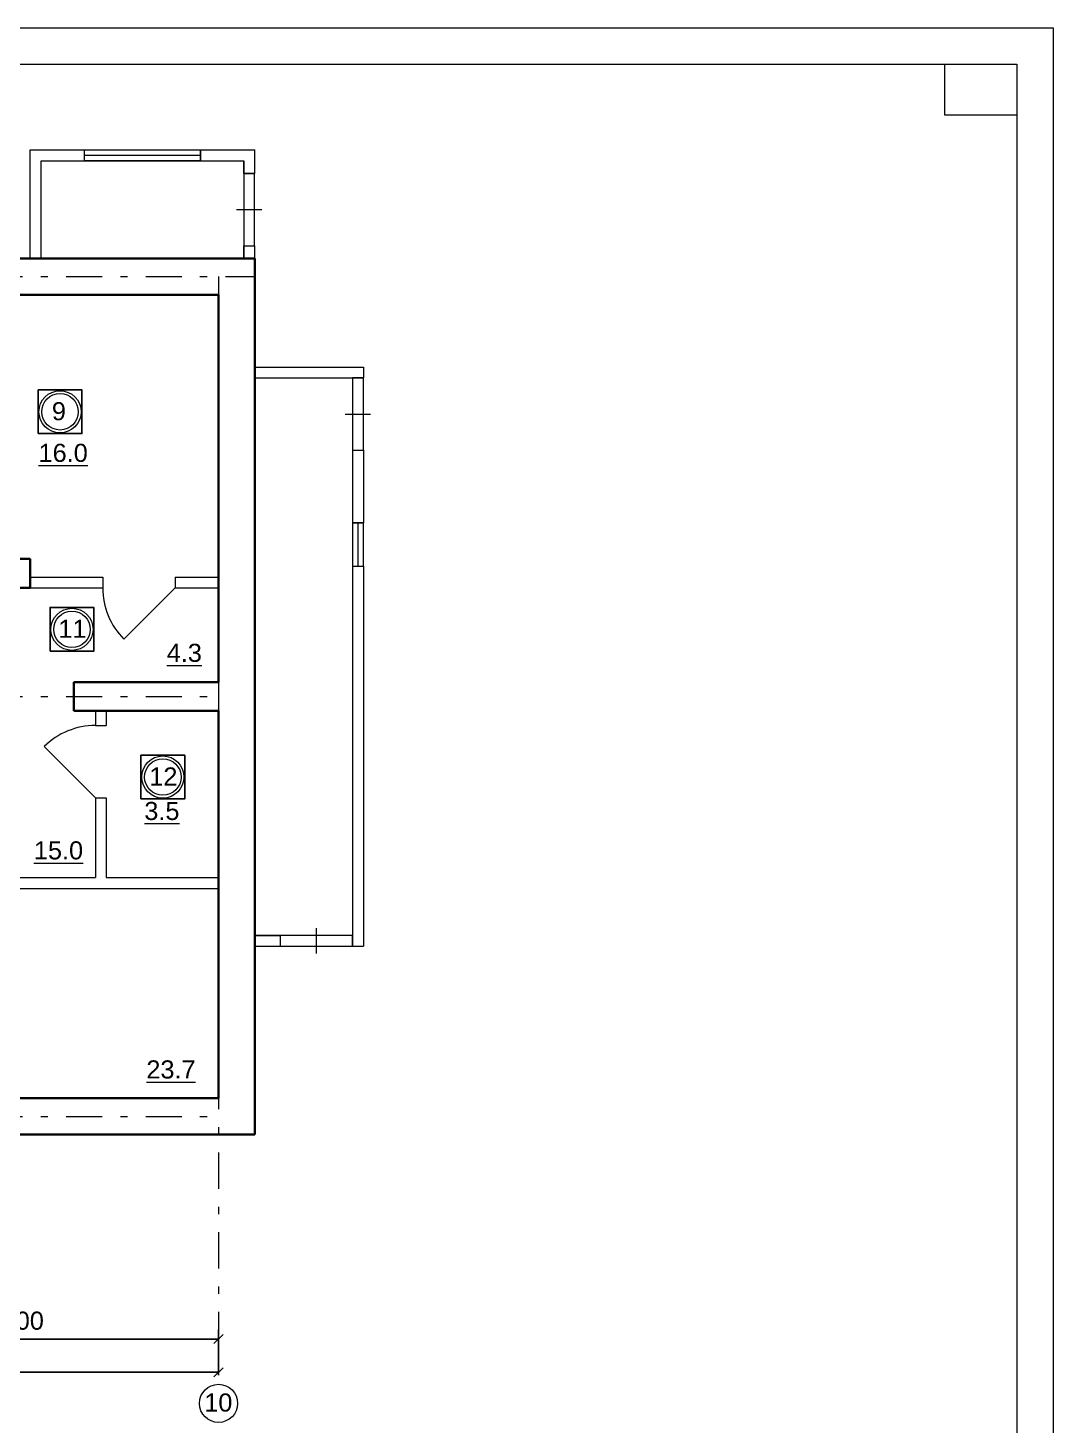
# Model space of a CAD drawing. Header units: metres. Extents: x 0 to 61.5, y -2.9 to 31.9.
# Drawn here: x 47.34 to 61.5, y 9.7 to 29 of the extents above; entities that cross this region are included whole.
import ezdxf
from ezdxf.enums import TextEntityAlignment as Align

# ---------------------------------------------------------------- set-up
doc = ezdxf.new("R2010")
doc.units = ezdxf.units.M
doc.header["$MEASUREMENT"] = 0
doc.linetypes.add('( Dashdot )', pattern=[1.001, 0.5, -0.25, 0.001, -0.25])
doc.layers.add('Level 50', color=7, linetype='Continuous', lineweight=0)
doc.layers.add('YOLO_TABLE', color=1, linetype='Continuous')
doc.styles.get("Standard").update_dxf_attribs({"font": 'times.ttf'})
doc.styles.add('Style-Arial', font='arial.ttf')
doc.dimstyles.get("Standard").update_dxf_attribs({"dimtxt": 0.18, "dimasz": 0.18, "dimexe": 0.18, "dimexo": 0.0625, "dimgap": 0.09, "dimtad": 0, "dimtih": 1, "dimtoh": 1, "dimdec": 4, "dimzin": 0, "dimdsep": 46, "dimtxsty": 'Standard', "dimcen": 0.09, "dimadec": 0, "dimazin": 0, "dimtfac": 1, "dimtdec": 4, "dimtofl": 0, "dimtmove": 0, "dimatfit": 3, "dimfxl": 1, "dimtolj": 1, "dimtzin": 0, "dimarcsym": 0})

# ---------------------------------------------------------------- blocks, each defined once
blk = doc.blocks.new('*U21')
at = {"color": 7, "linetype": 'Continuous', "lineweight": 13}
for radius in [0.291, 0.252]:
    blk.add_circle((0, 0), radius, dxfattribs=at)
at = {"color": 7, "linetype": 'Continuous', "lineweight": 13, "style": 'Style-Arial'}
blk.add_text('9', height=0.25, dxfattribs=at).set_placement((-0.113, 0.133), align=Align.TOP_LEFT)
blk = doc.blocks.new('*U1193')
at = {"color": 7, "linetype": 'Continuous', "lineweight": 13}
for radius in [0.291, 0.252]:
    blk.add_circle((0, 0), radius, dxfattribs=at)
at = {"color": 7, "linetype": 'Continuous', "lineweight": 13, "style": 'Style-Arial'}
blk.add_text('12', height=0.25, dxfattribs=at).set_placement((-0.187, 0.133), align=Align.TOP_LEFT)
blk = doc.blocks.new('*U1194')
at = {"color": 7, "linetype": 'Continuous', "lineweight": 13}
for radius in [0.291, 0.252]:
    blk.add_circle((0, 0), radius, dxfattribs=at)
at = {"color": 7, "linetype": 'Continuous', "lineweight": 13, "style": 'Style-Arial'}
blk.add_text('11', height=0.25, dxfattribs=at).set_placement((-0.187, 0.133), align=Align.TOP_LEFT)
blk = doc.blocks.new('_Oblique')
at = {"color": 0, "linetype": 'ByBlock', "lineweight": -2}
blk.add_line((0.5, 0.5), (-0.5, -0.5), dxfattribs=at)
blk = doc.blocks.new('*D1205')
at = {"color": 0, "linetype": 'Continuous', "lineweight": -2, "transparency": 16777216}
for p, q in [((44.376, 10.391), (44.376, 11.016)), ((49.976, 10.391), (49.976, 11.016)), ((44.376, 10.891), (49.976, 10.891))]:
    blk.add_line(p, q, dxfattribs=at)
at = {"layer": 'Defpoints', "color": 0, "linetype": 'Continuous', "lineweight": 13, "transparency": 16777216}
for p in [(49.976, 10.891), (44.376, 10.266), (49.976, 10.266)]:
    blk.add_point(p, dxfattribs=at)
at = {"color": 0, "linetype": 'Continuous', "lineweight": -2, "transparency": 16777216, "xscale": 0.125, "yscale": 0.125, "zscale": 0.125, "rotation": 180}
blk.add_blockref('_Oblique', (44.376, 10.891), dxfattribs=at)
at = {"color": 0, "linetype": 'Continuous', "lineweight": -2, "transparency": 16777216, "xscale": 0.125, "yscale": 0.125, "zscale": 0.125}
blk.add_blockref('_Oblique', (49.976, 10.891), dxfattribs=at)
at = {"color": 0, "linetype": 'Continuous', "lineweight": 0, "transparency": 16777216, "insert": (47.176, 11.143), "char_height": 0.25, "attachment_point": 5, "style": 'Style-Arial'}
blk.add_mtext('\\A1;5600', dxfattribs=at)
blk = doc.blocks.new('*D1207')
at = {"color": 0, "linetype": 'Continuous', "lineweight": -2, "transparency": 16777216}
for p, q in [((5.776, 10.391), (5.776, 10.558)), ((5.776, 10.433), (49.976, 10.433)), ((49.976, 10.391), (49.976, 10.558))]:
    blk.add_line(p, q, dxfattribs=at)
at = {"layer": 'Defpoints', "color": 0, "linetype": 'Continuous', "lineweight": 13, "transparency": 16777216}
for p in [(49.976, 10.433), (5.776, 10.266), (49.976, 10.266)]:
    blk.add_point(p, dxfattribs=at)
at = {"color": 0, "linetype": 'Continuous', "lineweight": -2, "transparency": 16777216, "xscale": 0.125, "yscale": 0.125, "zscale": 0.125, "rotation": 180}
blk.add_blockref('_Oblique', (5.776, 10.433), dxfattribs=at)
at = {"color": 0, "linetype": 'Continuous', "lineweight": -2, "transparency": 16777216, "xscale": 0.125, "yscale": 0.125, "zscale": 0.125}
blk.add_blockref('_Oblique', (49.976, 10.433), dxfattribs=at)
at = {"color": 0, "linetype": 'Continuous', "lineweight": 0, "transparency": 16777216, "insert": (27.876, 10.685), "char_height": 0.25, "attachment_point": 5, "style": 'Style-Arial'}
blk.add_mtext('\\A1;44200', dxfattribs=at)

msp = doc.modelspace()

# ---------------------------------------------------------------- linework, layer by layer
at = {"lineweight": 13}
for p, q in [((47.37617941, 25.81594903), (47.37617941, 27.31594903)), ((47.37617941, 27.31594903), (48.12617941, 27.31594903)), ((49.72617941, 27.31594903), (50.47617941, 27.31594903)), ((50.47617941, 26.99094903), (50.47617941, 27.31594903)), ((50.47617941, 25.81594903), (50.47617941, 25.99094903)), ((50.47617941, 24.31594903), (51.97617941, 24.31594903)), ((51.97617941, 24.31594903), (51.97617941, 24.16594903)), ((51.97617941, 23.16594903), (51.97617941, 22.16594903)), ((51.97617941, 21.56594903), (51.97617941, 16.31594903)), ((47.37617941, 21.41594903), (48.37617941, 21.41594903)), ((47.37617941, 21.26594903), (48.37617941, 21.26594903)), ((48.37617941, 21.41594903), (48.37617941, 21.26594903)), ((49.37617941, 21.26594903), (48.66907263, 20.55884225)), ((49.37617941, 21.41594903), (49.37617941, 21.26594903)), ((49.37617941, 21.41594903), (49.97617941, 21.41594903)), ((49.37617941, 21.26594903), (49.97617941, 21.26594903)), ((48.27617941, 19.56594903), (48.27617941, 19.36594903)), ((48.42617941, 19.56594903), (48.42617941, 19.36594903)), ((48.27617941, 19.36594903), (48.42617941, 19.36594903)), ((48.27617941, 18.36594903), (47.56907263, 19.07305581)), ((48.27617941, 18.36594903), (48.42617941, 18.36594903)), ((48.27617941, 18.36594903), (48.27617941, 17.26594903)), ((48.42617941, 18.36594903), (48.42617941, 17.26594903)), ((43.07617941, 17.26594903), (48.27617941, 17.26594903)), ((48.42617941, 17.26594903), (49.97617941, 17.26594903)), ((43.07617941, 17.11594903), (49.97617941, 17.11594903)), ((50.47617941, 16.31594903), (50.82617941, 16.31594903))]:
    msp.add_line(p, q, dxfattribs=at)
at = {"color": 7, "lineweight": 13}
for p, q in [((48.12617941, 27.16594903), (48.12617941, 27.31594903)), ((49.72617941, 27.16594903), (49.72617941, 27.31594903)), ((47.52617941, 27.16594903), (48.12617941, 27.16594903)), ((47.52617941, 25.81594903), (47.52617941, 27.16594903)), ((49.72617941, 27.16594903), (50.32617941, 27.16594903)), ((50.32617941, 26.99094903), (50.32617941, 27.16594903)), ((50.32617941, 26.99094903), (50.47617941, 26.99094903)), ((50.32617941, 25.81594903), (50.32617941, 25.99094903)), ((50.32617941, 25.99094903), (50.47617941, 25.99094903)), ((50.47617941, 24.16594903), (51.97617941, 24.16594903)), ((51.82617941, 23.16594903), (51.82617941, 22.16594903)), ((51.82617941, 23.16594903), (51.97617941, 23.16594903)), ((51.82617941, 22.16594903), (51.97617941, 22.16594903)), ((51.82617941, 21.56594903), (51.97617941, 21.56594903)), ((51.82617941, 21.56594903), (51.82617941, 16.31594903)), ((50.47617941, 16.46594903), (50.82617941, 16.46594903)), ((50.82617941, 16.46594903), (50.82617941, 16.31594903)), ((51.82617941, 16.31594903), (51.97617941, 16.31594903))]:
    msp.add_line(p, q, dxfattribs=at)
at = {"color": 7, "lineweight": 0}
for p, q in [((48.12617941, 27.24094903), (49.72617941, 27.24094903)), ((50.22617941, 26.49094903), (50.57468726, 26.49094903)), ((51.72617941, 23.66594903), (52.07617941, 23.66594903)), ((51.90117941, 22.16594903), (51.90117941, 21.56594903)), ((51.32617941, 16.56594903), (51.32617941, 16.21594903))]:
    msp.add_line(p, q, dxfattribs=at)
at = {"lineweight": 30}
for p, q in [((43.87617941, 25.81594903), (50.47617941, 25.81594903)), ((50.47617941, 25.81594903), (50.47617941, 13.71594903)), ((44.57617941, 25.31594903), (49.97617941, 25.31594903)), ((49.97617941, 25.31594903), (49.97617941, 19.96594903)), ((44.57617941, 21.66594903), (47.37617941, 21.66594903)), ((47.37617941, 21.26594903), (47.37617941, 21.66594903)), ((44.57617941, 21.26594903), (47.37617941, 21.26594903)), ((47.97617941, 19.96594903), (47.97617941, 19.56594903)), ((47.97617941, 19.96594903), (49.97617941, 19.96594903)), ((47.97617941, 19.56594903), (49.97617941, 19.56594903)), ((49.97617941, 19.56594903), (49.97617941, 14.21594903)), ((46.12617941, 14.21594903), (49.97617941, 14.21594903)), ((46.12617941, 13.71594903), (50.47617941, 13.71594903))]:
    msp.add_line(p, q, dxfattribs=at)
at = {"color": 1, "linetype": '( Dashdot )', "lineweight": 0}
for p, q in [((3.87022237, 25.56594903), (50.47617941, 25.56594903)), ((49.97617941, 25.56594903), (49.97617941, 10.26594903)), ((3.87022237, 19.76594903), (49.97617941, 19.76594903)), ((3.87022237, 13.96594903), (49.97617941, 13.96594903))]:
    msp.add_line(p, q, dxfattribs=at)
at = {"color": 7, "lineweight": 0, "flags": 128}
for points in [[(48.12617941, 27.31594903), (49.72617941, 27.31594903), (49.72617941, 27.16594903), (48.12617941, 27.16594903), (48.12617941, 27.31594903)], [(50.32617941, 26.99094903), (50.32617941, 25.99094903), (50.47468726, 25.99094903), (50.47468726, 26.99094903), (50.32617941, 26.99094903)], [(51.82617941, 23.16594903), (51.97617941, 23.16594903), (51.97617941, 24.16594903), (51.82617941, 24.16594903), (51.82617941, 23.16594903)], [(51.82617941, 22.16594903), (51.82617941, 21.56594903), (51.97617941, 21.56594903), (51.97617941, 22.16594903), (51.82617941, 22.16594903)], [(50.82617941, 16.31594903), (51.82617941, 16.31594903), (51.82617941, 16.46594903), (50.82617941, 16.46594903), (50.82617941, 16.31594903)]]:
    msp.add_lwpolyline(points, close=True, dxfattribs=at)
at = {"color": 252, "lineweight": 0, "flags": 128}
for points in [[(47.52617941, 27.16594903), (50.32617941, 27.16594903), (50.32617941, 25.81594903), (47.52617941, 25.81594903), (47.52617941, 27.16594903)], [(50.47617941, 24.16594903), (51.82617941, 24.16594903), (51.82617941, 16.46594903), (50.47617941, 16.46594903), (50.47617941, 24.16594903)]]:
    msp.add_lwpolyline(points, close=True, dxfattribs=at)
at = {"color": 7, "linetype": 'Continuous', "lineweight": 13}
msp.add_circle((49.97617941, 10.00259359), 0.26335544, dxfattribs=at)
at = {"lineweight": 0}
for centre, start, end in [((49.37617941, 21.26594903), 180, 225), ((48.27617941, 18.36594903), 90, 135)]:
    msp.add_arc(centre, 1, start, end, dxfattribs=at)
at = {"layer": 'Level 50', "color": 7, "linetype": 'Continuous', "lineweight": 0}
for p, q in [((-0.0000309, 28.99999116), (61.4999691, 28.99999116)), ((61.4999691, 28.99999116), (61.4999691, -0.00000884))]:
    msp.add_line(p, q, dxfattribs=at)
at = {"layer": 'Level 50', "color": 7, "linetype": 'Continuous', "lineweight": 13}
for p, q in [((1.9999691, 28.49999116), (60.9999691, 28.49999116)), ((59.9999691, 28.49999116), (59.9999691, 27.79999116)), ((60.9999691, 28.49999116), (60.9999691, 0.49999116)), ((59.9999691, 27.79999116), (60.9999691, 27.79999116))]:
    msp.add_line(p, q, dxfattribs=at)
at = {"layer": 'YOLO_TABLE'}
for points in [[(47.4855348, 23.39627298), (48.08983534, 23.39627298), (48.08983534, 24.00057352), (47.4855348, 24.00057352)], [(47.6496619, 20.39104811), (48.25396244, 20.39104811), (48.25396244, 20.99534865), (47.6496619, 20.99534865)], [(48.90518115, 18.35119074), (49.50948169, 18.35119074), (49.50948169, 18.95549128), (48.90518115, 18.95549128)]]:
    msp.add_lwpolyline(points, close=True, dxfattribs=at)

# ---------------------------------------------------------------- block references
at = {"color": 7, "linetype": 'Continuous', "lineweight": 13}
for name, p in [('*U21', (47.78768832, 23.69845366)), ('*U1194', (47.95178903, 20.69322283)), ('*U1193', (49.20730829, 18.65336546))]:
    msp.add_blockref(name, p, dxfattribs=at)

# ---------------------------------------------------------------- texts
at = {"color": 7, "linetype": 'Continuous', "lineweight": 30, "style": 'Style-Arial'}
msp.add_text('10', height=0.25, dxfattribs=at).set_placement((49.7789495, 10.13930674), align=Align.TOP_LEFT)
at = {"color": 7, "linetype": 'Continuous', "lineweight": 13, "char_height": 0.25, "attachment_point": 1, "line_spacing_factor": 0.6, "style": 'Style-Arial'}
for s, insert in [('\\L16.0', (47.49094962, 23.25624823)), ('\\L4.3', (49.26075002, 20.49404112)), ('\\L3.5', (48.95158876, 18.31010068)), ('\\L15.0', (47.42635836, 17.7656989)), ('\\L23.7', (48.97977806, 14.73995445))]:
    msp.add_mtext(s, dxfattribs=dict(at, insert=insert))

# ---------------------------------------------------------------- dimensions: what is measured, and where the dimension line sits
at = {"color": 5, "linetype": 'Continuous', "lineweight": 0}
for base, p1, picture, middle in [((49.97617941, 10.89055156), (44.37617941, 10.26594903), '*D1205', (47.17617941, 11.14319481)), ((49.97617941, 10.43278764), (5.77617941, 10.26594903), '*D1207', (27.87617941, 10.68543089))]:
    dim = msp.add_linear_dim(base=base, p1=p1, p2=(49.97617941, 10.26594903), dimstyle='Standard', override={"dimtxt": 0.25, "dimasz": 0.125, "dimexe": 0.125, "dimexo": 0.125, "dimgap": 0.125, "dimtad": 1, "dimtih": 0, "dimtoh": 0, "dimlfac": 1000, "dimzin": 11, "dimtxsty": 'Style-Arial', "dimblk": 'Oblique', "dimfrac": 2, "dimtzin": 11}, dxfattribs=at)
    dim.commit()
    dim.dimension.update_dxf_attribs({"geometry": picture, "text_midpoint": middle})

doc.saveas('drawing.dxf')
